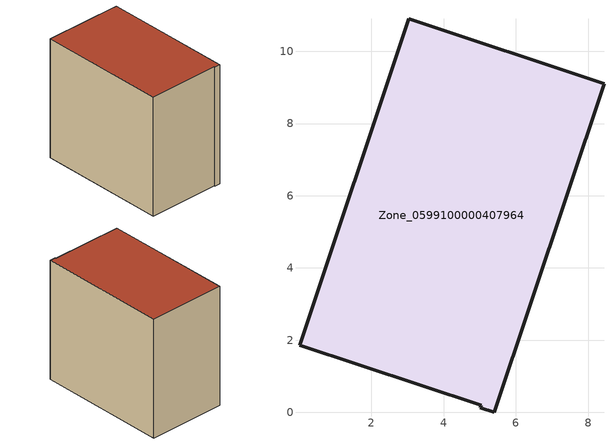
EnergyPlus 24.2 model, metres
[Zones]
Zone_0599100000407964
 floor ground (C_G): 5.4,0 5.02,0.13 5.04,0.2 0.01,1.85 3.03,10.91 8.44,9.1 z0
 wall outside (C_F): 5.4,0 8.44,9.1 3.03,10.91 0.01,1.85 5.04,0.2 5.02,0.13 5.4,0 z0:8.88
 roof outside (C_R): 5.02,0.13 5.4,0 8.44,9.1 3.03,10.91 0.01,1.85 5.04,0.2 z8.88
[BUILDING]
Pand.0599100000407964: North Axis=0; Terrain=City; Loads Convergence Tolerance Value=0.04; Temperature Convergence Tolerance Value=0.4; Solar Distribution=FullExterior; Maximum Number of Warmup Days=25; Minimum Number of Warmup Days=1
[Site:Location]
Rotterdam.The.Hague.AP_ZH_NLD Design_Conditions: Latitude=51.96; Longitude=4.45; Time Zone=1; Elevation=-4.5
[SITE:GROUNDTEMPERATURE:BUILDINGSURFACE]
18, 18, 18, 18, 18, 18, 18, 18, 18, 18, 18, 18
[MATERIAL] Thermal Absorptance=0.9; Solar Absorptance=0.7; Visible Absorptance=0.7
Name | Roughness | Thickness | Conductivity | Density | Specific Heat
G.TI.1992-2005 | MediumSmooth | 0.15 | 0.06 | 540 | 1210
F.TI.1992-2005 | Rough | 0.3 | 0.12 | 1920 | 840
R.TI.1992-2005 | MediumRough | 0.2 | 0.08 | 1500 | 1000
[CONSTRUCTION]
C_G: G.TI.1992-2005
C_F: F.TI.1992-2005
C_R: R.TI.1992-2005
[ZONE]
Zone_0599100000407964: Type=1; Multiplier=1; Ceiling Height=Autocalculate; Volume=Autocalculate; Floor Area=autocalculate; Part of Total Floor Area=Yes
[ZONEINFILTRATION:DESIGNFLOWRATE]
Infil_Zone_0599100000407964: Zone or ZoneList or Space or SpaceList=Zone_0599100000407964; Schedule=AlwaysOn; Design Flow Rate Calculation Method=Flow/Area; Flow Rate per Floor Area=0.0015; Constant Term Coefficient=1; Temperature Term Coefficient=0; Velocity Term Coefficient=0; Velocity Squared Term Coefficient=0
[HVACTEMPLATE:ZONE:IDEALLOADSAIRSYSTEM]
Zone_0599100000407964: Maximum Heating Supply Air Temperature=50; Minimum Cooling Supply Air Temperature=13; Maximum Heating Supply Air Humidity Ratio=0.0156; Minimum Cooling Supply Air Humidity Ratio=0.0077; Heating Limit=NoLimit; Cooling Limit=NoLimit; Dehumidification Control Type=ConstantSensibleHeatRatio; Cooling Sensible Heat Ratio=0.7; Dehumidification Setpoint=60; Humidification Control Type=None; Humidification Setpoint=30; Outdoor Air Method=None; Outdoor Air Flow Rate per Person=0.00944; Outdoor Air Flow Rate per Zone Floor Area=0; Outdoor Air Flow Rate per Zone=0; Demand Controlled Ventilation Type=None; Outdoor Air Economizer Type=NoEconomizer; Heat Recovery Type=None; Sensible Heat Recovery Effectiveness=0.7; Latent Heat Recovery Effectiveness=0.65
[ZONECONTROL:THERMOSTAT]
ThermostatControl_Zone_0599100000407964: Zone or ZoneList=Zone_0599100000407964; Control Type Schedule=DualSetpointControlType; Control 1=Thermostat_Zone_0599100000407964; Temperature Difference Between Cutout And Setpoint=0
[THERMOSTATSETPOINT:DUALSETPOINT]
Thermostat_Zone_0599100000407964: Heating Setpoint Temperature Schedule=HeatingSetpoint_Zone_0599100000407964; Cooling Setpoint Temperature Schedule=CoolingSetpoint_Zone_0599100000407964
[SCHEDULE:COMPACT]
HeatingSetpoint_Zone_0599100000407964: Through: 12/31, For: AllDays, Until: 24:00, 21
CoolingSetpoint_Zone_0599100000407964: Through: 12/31, For: AllDays, Until: 24:00, 24
DualSetpointControlType: Through: 12/31, For: AllDays, Until: 24:00, 4
AlwaysOn: Through: 12/31, For: AllDays, Until: 24:00, 1
